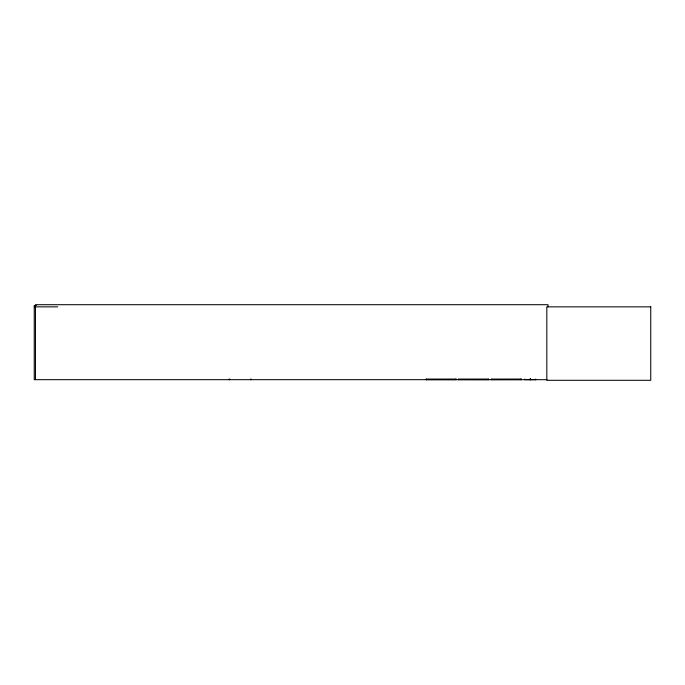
<?xml version="1.0" encoding="UTF-8"?>
<svg xmlns="http://www.w3.org/2000/svg" width="685" height="685" viewBox="0 0 685 685"><rect width="100%" height="100%" fill="white"/><g stroke="black" fill="none" stroke-linecap="round" stroke-linejoin="round"><path stroke-width="1.03" d="M535.661 379.678L535.661 379.07L535.738 379.678L524.65 379.653L524.65 379.07L524.727 379.653M426.216 379.653L426.207 379.19L456.116 379.19L456.124 379.653L426.19 379.636L426.198 379.19L426.275 379.678L426.284 379.19M458.419 379.678L458.436 379.19L488.345 379.19L488.259 379.678L488.259 379.19L488.345 379.678L458.419 379.636L458.428 379.19M488.328 379.653L488.345 379.19M521.148 379.618L491.222 379.636L491.299 379.19L521.139 379.19L521.139 379.678L521.139 379.19M491.308 379.653L491.299 379.19M426.207 379.413L456.116 379.387M458.428 379.413L488.345 379.387M491.308 379.413L521.139 379.387M36.391 305.476L34.25 305.476L34.25 379.678L546.955 379.678M34.25 306.854L57.745 306.854M548.026 306.854L548.026 304.705L35.457 304.705L35.457 379.678M530.413 378.916L530.413 379.678M530.353 378.916L530.353 379.678M530.027 378.916L529.976 379.678M251.121 379.07L251.121 379.678M250.513 379.07L250.513 379.678M229.706 379.07L229.706 379.678M229.09 379.07L229.09 379.678M456.039 379.19L456.03 379.661L456.03 379.19M521.071 379.19L521.054 379.653L521.054 379.19M650.75 306.854L546.818 306.854L546.818 380.295L650.75 380.295L650.75 306.854"/></g></svg>
